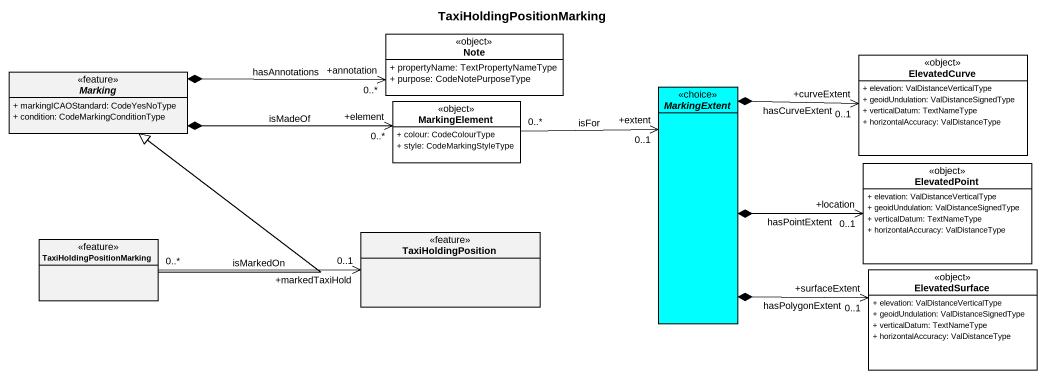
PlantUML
@startuml
title TaxiHoldingPositionMarking
hide circle
hide empty members
skinparam classAttributeIconSize 0
class "Note" as Note_ <<object>> #FFFFFF {
  + propertyName: TextPropertyNameType
  + purpose: CodeNotePurposeType
}
class ElevatedCurve <<object>> #FFFFFF {
  + elevation: ValDistanceVerticalType
  + geoidUndulation: ValDistanceSignedType
  + verticalDatum: TextNameType
  + horizontalAccuracy: ValDistanceType
}
abstract class Marking <<feature>> {
  + markingICAOStandard: CodeYesNoType
  + condition: CodeMarkingConditionType
}
abstract class MarkingExtent <<choice>> #00FFFF
class MarkingElement <<object>> #FFFFFF {
  + colour: CodeColourType
  + style: CodeMarkingStyleType
}
class ElevatedPoint <<object>> #FFFFFF {
  + elevation: ValDistanceVerticalType
  + geoidUndulation: ValDistanceSignedType
  + verticalDatum: TextNameType
  + horizontalAccuracy: ValDistanceType
}
class TaxiHoldingPositionMarking <<feature>>
class TaxiHoldingPosition <<feature>>
class ElevatedSurface <<object>> #FFFFFF {
  + elevation: ValDistanceVerticalType
  + geoidUndulation: ValDistanceSignedType
  + verticalDatum: TextNameType
  + horizontalAccuracy: ValDistanceType
}
Marking *-right-> "+annotation\n0..*" Note_ : hasAnnotations
Marking *-right-> "+element\n0..*" MarkingElement : isMadeOf
MarkingExtent *-right-> "+curveExtent\n0..1" ElevatedCurve : hasCurveExtent
MarkingExtent *-right-> "+location\n0..1" ElevatedPoint : hasPointExtent
MarkingExtent *-right-> "+surfaceExtent\n0..1" ElevatedSurface : hasPolygonExtent
MarkingElement "0..*" -right-> "+extent\n0..1" MarkingExtent : isFor
TaxiHoldingPositionMarking -up-|> Marking
TaxiHoldingPositionMarking "0..*" -right-> "+markedTaxiHold\n0..1" TaxiHoldingPosition : isMarkedOn
@enduml
